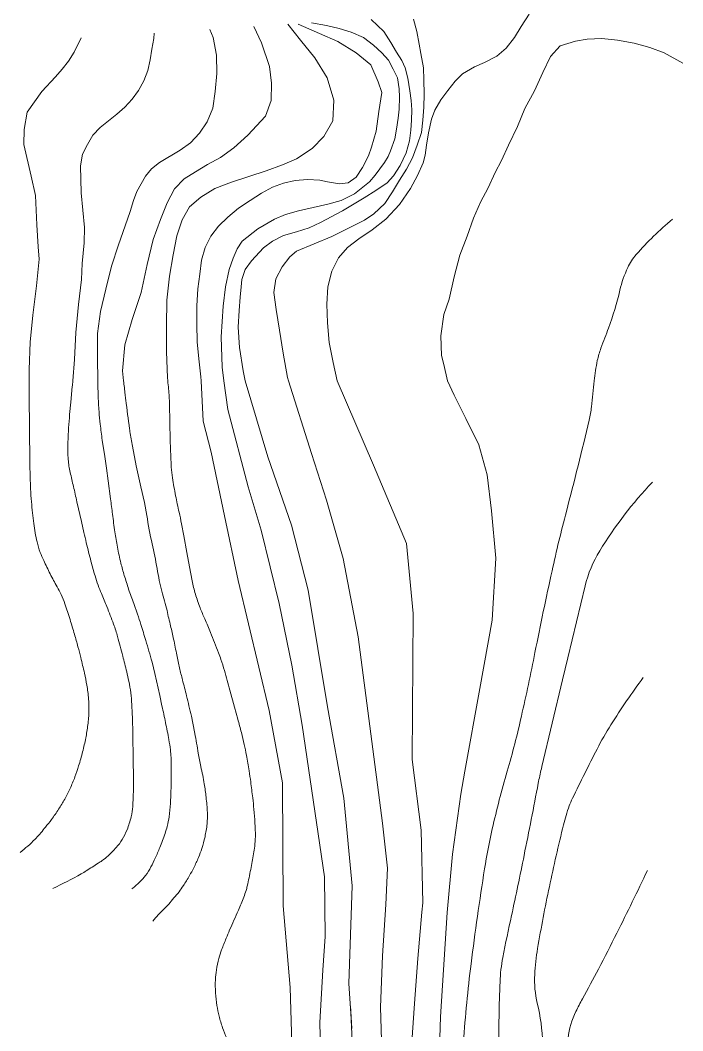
# Model space of a CAD drawing. Header units: inches. Extents: x 115425 to 116786, y 150085 to 152399.
# Drawn here: x 115744.8 to 115808.1, y 151437.8 to 151534.5 of the extents above; entities that cross this region are included whole.
import ezdxf

# ---------------------------------------------------------------- set-up
doc = ezdxf.new("R2010")
doc.units = ezdxf.units.IN
doc.header["$MEASUREMENT"] = 0
doc.layers.add('Contour', color=7, linetype='Continuous', lineweight=0, true_color=0xbed2ff)

msp = doc.modelspace()

# ---------------------------------------------------------------- linework, layer by layer
at = {"layer": 'Contour'}
for points in [[(115764.233, 151500), (115764.078, 151501.315), (115763.977, 151504.215), (115764.172, 151507.134), (115764.389, 151508.99), (115764.746, 151510.656), (115765.123, 151511.713), (115765.514, 151512.629), (115765.983, 151513.343), (115767.477, 151514.522), (115769.066, 151515.45), (115770.125, 151515.913), (115771.386, 151516.267), (115772.787, 151516.559), (115774.172, 151516.881), (115775.464, 151517.235), (115776.722, 151517.885), (115778.163, 151519.041), (115778.705, 151519.653), (115779.606, 151520.876), (115779.945, 151521.458), (115780.158, 151521.987), (115780.599, 151523.15), (115780.754, 151524.06), (115780.917, 151525.126), (115781.015, 151525.994), (115781.016, 151527.118), (115780.994, 151527.927), (115780.841, 151528.981), (115780.435, 151529.82), (115779.974, 151530.657), (115779.348, 151531.376), (115778.557, 151532.109), (115777.579, 151532.827), (115776.407, 151533.333), (115775.262, 151533.698), (115774.047, 151533.976), (115772.618, 151534.242)], [(115778.31, 151534.55), (115779.52, 151533.396), (115780.216, 151532.344), (115780.75, 151531.439), (115781.244, 151530.627), (115781.587, 151529.924), (115781.814, 151528.946), (115782.024, 151527.745), (115782.162, 151526.795), (115782.203, 151525.914), (115782.191, 151524.912), (115782.124, 151523.963), (115781.972, 151522.938), (115781.668, 151521.818), (115781.082, 151520.6), (115780.461, 151519.617), (115779.865, 151518.931), (115778.774, 151518.203), (115777.668, 151517.507), (115775.595, 151516.253), (115773.492, 151515.124), (115772.387, 151514.614), (115771.173, 151514.26), (115769.927, 151513.891), (115768.899, 151513.35), (115768.042, 151512.73), (115766.872, 151511.458), (115766.277, 151510.65), (115765.946, 151509.7), (115765.9, 151508.989), (115765.804, 151508.009), (115765.691, 151506.734), (115765.608, 151505.132), (115765.742, 151503.188), (115766.093, 151500.963), (115766.278, 151500)], [(115770.412, 151500), (115770.337, 151500.328), (115769.909, 151502.631), (115769.558, 151504.841), (115769.237, 151506.817), (115769.009, 151508.435), (115769.215, 151509.756), (115769.809, 151510.905), (115770.559, 151511.852), (115771.187, 151512.406), (115774.552, 151513.787), (115777.683, 151515.364), (115778.566, 151515.967), (115779.616, 151516.96), (115780.35, 151518.078), (115781.038, 151519.18), (115781.71, 151520.251), (115782.273, 151521.338), (115782.728, 151522.534), (115783.12, 151523.746), (115783.264, 151524.927), (115783.347, 151526.18), (115783.4, 151527.419), (115783.36, 151528.78), (115783.321, 151529.938), (115783.084, 151531.317), (115782.921, 151532.187), (115782.684, 151533.42), (115782.383, 151534.591)], [(115775.07, 151500), (115774.681, 151501.746), (115774.313, 151503.675), (115774.132, 151505.542), (115774.075, 151507.331), (115774.174, 151508.995), (115774.552, 151510.487), (115775.209, 151511.744), (115776.067, 151512.737), (115777.143, 151513.574), (115778.405, 151514.425), (115779.714, 151515.463), (115781.025, 151516.859), (115782.087, 151518.395), (115782.744, 151519.622), (115783.298, 151520.853), (115783.487, 151521.583), (115783.614, 151522.531), (115783.803, 151523.718), (115784.086, 151525.021), (115784.396, 151525.878), (115784.994, 151526.858), (115785.651, 151527.763), (115786.353, 151528.646), (115787.067, 151529.372), (115788.193, 151530.025), (115789.173, 151530.436), (115790.344, 151531.047), (115791.244, 151531.81), (115792.021, 151532.818), (115792.669, 151533.873), (115793.434, 151535.068)], [(115749.789, 151500), (115749.961, 151502.042), (115750.101, 151504.624), (115750.334, 151507.285), (115750.634, 151509.698), (115750.708, 151511.217), (115750.869, 151513.18), (115750.916, 151514.656), (115750.598, 151517.98), (115750.533, 151520.545), (115750.722, 151521.67), (115751.188, 151522.607), (115751.72, 151523.496), (115752.421, 151524.236), (115754.005, 151525.487), (115754.77, 151526.164), (115755.464, 151526.929), (115756.074, 151527.776), (115756.582, 151528.693), (115756.985, 151529.666), (115757.183, 151530.694), (115757.365, 151531.721), (115757.53, 151532.748), (115757.58, 151533.254)], [(115762.9, 151533.604), (115763.227, 151532.823), (115763.538, 151531.156), (115763.555, 151529.39), (115763.399, 151527.668), (115763.177, 151526.085), (115762.638, 151524.762), (115761.908, 151523.67), (115761.049, 151522.764), (115760.077, 151522.043), (115758.098, 151520.865), (115757.312, 151520.257), (115756.746, 151519.559), (115755.929, 151518.09), (115755.605, 151517.234), (115755.268, 151516.207), (115754.794, 151514.807), (115754.154, 151513.014), (115753.488, 151510.969), (115752.949, 151508.771), (115752.441, 151506.62), (115752.151, 151504.536), (115752.162, 151502.191), (115752.188, 151500)], [(115767.095, 151533.88), (115767.825, 151532.333), (115768.6, 151530.072), (115768.803, 151528.463), (115768.762, 151526.823), (115768.205, 151525.31), (115766.532, 151523.493), (115765.178, 151522.296), (115763.913, 151521.366), (115762.691, 151520.672), (115761.515, 151519.979), (115760.449, 151519.303), (115759.528, 151518.364), (115758.834, 151517.007), (115758.175, 151515.416), (115757.474, 151513.527), (115756.908, 151511.125), (115756.331, 151508.457), (115755.488, 151505.863), (115754.766, 151503.442), (115754.545, 151500.953), (115754.653, 151500)], [(115758.879, 151500), (115758.855, 151500.328), (115758.748, 151502.78), (115758.75, 151505.265), (115758.799, 151507.705), (115759.039, 151510.007), (115759.377, 151512.046), (115759.75, 151513.866), (115760.238, 151515.406), (115760.951, 151516.623), (115762.044, 151517.55), (115763.389, 151518.387), (115764.956, 151519.009), (115766.619, 151519.524), (115768.282, 151520.086), (115769.85, 151520.662), (115771.188, 151521.235), (115772.667, 151522.229), (115773.803, 151523.375), (115774.651, 151524.86), (115774.756, 151526.832), (115774.108, 151528.961), (115772.931, 151530.894), (115771.572, 151532.573), (115770.361, 151534.095)], [(115762.056, 151500), (115762.043, 151500.386), (115761.856, 151502.102), (115761.685, 151503.724), (115761.67, 151505.428), (115761.67, 151507.163), (115761.749, 151508.806), (115761.943, 151510.201), (115762.106, 151511.532), (115762.444, 151512.758), (115763.002, 151513.831), (115763.735, 151514.798), (115764.611, 151515.642), (115765.643, 151516.505), (115766.739, 151517.244), (115767.852, 151517.952), (115768.904, 151518.534), (115769.945, 151518.897), (115771.066, 151519.152), (115772.236, 151519.251), (115773.425, 151519.195), (115774.154, 151519.014), (115775.288, 151518.841), (115776.127, 151518.925), (115776.886, 151519.467), (115777.509, 151520.397), (115778.07, 151521.504), (115778.355, 151522.336), (115778.807, 151523.88), (115779.045, 151525.757), (115779.33, 151527.563), (115778.997, 151528.585), (115778.305, 151530.226), (115776.899, 151531.371), (115775.144, 151532.457), (115773.374, 151533.221), (115771.356, 151534.095)], [(115745.624, 151500), (115745.617, 151501.088), (115745.71, 151503.7), (115745.991, 151506.28), (115746.315, 151509.088), (115746.582, 151511.641), (115746.494, 151512.808), (115746.361, 151514.929), (115746.229, 151517.713), (115745.817, 151519.565), (115745.132, 151522.592), (115745.149, 151524.044), (115745.447, 151525.701), (115746.844, 151527.684), (115748.151, 151529.064), (115748.794, 151529.79), (115749.39, 151530.58), (115749.935, 151531.427), (115750.601, 151532.794)], [(115785.625, 151499.999), (115785.261, 151501.569), (115785.05, 151502.41), (115784.98, 151504.302), (115785.261, 151506.334), (115785.778, 151507.797), (115786.267, 151509.957), (115786.786, 151512.024), (115787.491, 151513.841), (115788.103, 151515.55), (115788.761, 151517.073), (115789.512, 151518.454), (115790.185, 151519.914), (115790.767, 151521.059), (115791.458, 151522.529), (115792.298, 151524.309), (115793.018, 151526.049), (115793.925, 151527.726), (115794.739, 151529.496), (115795.459, 151531.003), (115796.376, 151532.052), (115797.843, 151532.473), (115798.979, 151532.672), (115800.379, 151532.745), (115801.887, 151532.585), (115803.457, 151532.285), (115804.949, 151531.892), (115806.347, 151531.359), (115808.113, 151530.381)], [(115770.763, 151435.567), (115770.584, 151441.983), (115769.896, 151449.775), (115769.841, 151461.547), (115768.556, 151468.449), (115765.6, 151480.892), (115764.314, 151487.083), (115763.028, 151493.157), (115762.253, 151496.146), (115762.056, 151500)], [(115773.505, 151434.749), (115773.424, 151438.622), (115773.701, 151443.622), (115773.938, 151446.843), (115773.873, 151452.542), (115771.728, 151467.069), (115770.722, 151472.796), (115769.519, 151478.698), (115767.815, 151485.703), (115766.564, 151489.864), (115764.622, 151497.266), (115764.233, 151500)], [(115776.55, 151373.752), (115777.244, 151379.149), (115777.467, 151381.559), (115777.937, 151388.996), (115778.1, 151391.182), (115778.397, 151394.161), (115779.114, 151401.058), (115780.106, 151411.933), (115780.137, 151413.564), (115779.84, 151415.656), (115778.616, 151421.541), (115777, 151431.5), (115776.589, 151434.836), (115776.332, 151440.205), (115776.488, 151438.045), (115776.184, 151442.339), (115776.496, 151451.684), (115775.716, 151460.094), (115774.157, 151468.815), (115772.288, 151479.974), (115770.691, 151486.197), (115768.455, 151492.739), (115766.278, 151500)], [(115779.72, 151375.313), (115780.665, 151384.657), (115781.137, 151390.472), (115781.591, 151397.147), (115781.771, 151399.715), (115782.426, 151405.159), (115782.912, 151409.591), (115782.854, 151412.336), (115782.151, 151417.695), (115781.194, 151421.897), (115780.25, 151426.052), (115779.452, 151432.71), (115779.23, 151440.084), (115779.397, 151445.002), (115779.732, 151449.919), (115779.883, 151453.4), (115779.418, 151457.695), (115777.08, 151475.506), (115775.642, 151483.006), (115774.045, 151488.59), (115772.608, 151493.058), (115770.412, 151500)], [(115782.028, 151433.97), (115782.459, 151440.444), (115782.789, 151444.732), (115783.174, 151449.182), (115783.253, 151450.06), (115783.094, 151457.008), (115782.246, 151463.787), (115782.35, 151477.74), (115781.711, 151484.442), (115778.54, 151491.921), (115775.07, 151500)], [(115784.632, 151429.035), (115784.95, 151439.156), (115785.582, 151449.144), (115786.091, 151454.73), (115786.884, 151460.47), (115787.265, 151462.648), (115788.708, 151470.573), (115789.9, 151477.089), (115790.251, 151483.044), (115789.821, 151487.556), (115789.4, 151490.989), (115788.629, 151493.862), (115787.367, 151496.384), (115786.245, 151498.626), (115785.625, 151499.999)]]:
    msp.add_lwpolyline(points, dxfattribs=at)
for points in [[(115807.124, 151515.446, 0.03917), (115803.665, 151512.076, 0.070318), (115802.854, 151510.836, 0.052989), (115802.1, 151508.66, -0.032132), (115801.01, 151505.029, -0.003038), (115800.665, 151504.117, 0.00278), (115800.287, 151503.121, 0.038021), (115799.944, 151501.933, 0.020648), (115799.64, 151499.999)], [(115744.771, 151454.894, 0.024052), (115746.194, 151456.147, 0.020383), (115746.293, 151456.251, 0.008361), (115747.183, 151457.301, 0.012239), (115747.761, 151458.044, 0.01542), (115748.442, 151459.026, 0.016376), (115749.023, 151459.989, 0.01985), (115749.537, 151461.001, 0.018622), (115750.001, 151462.117, 0.014598), (115750.356, 151463.166, 0.011469), (115750.738, 151464.522, 0.014931), (115751.035, 151465.837, 0.015778), (115751.239, 151467.095, 0.025795), (115751.342, 151468.43, 0.029991), (115751.303, 151469.582, 0.015606), (115751.138, 151470.895, 0.017637), (115750.914, 151472.045, 0.003913), (115750.561, 151473.522, 0.00551), (115750.29, 151474.566, 0.004156), (115749.958, 151475.75, 0.003472), (115749.54, 151477.163, 0.012137), (115749.041, 151478.668, 0.020144), (115748.683, 151479.554, 0.025394), (115748.3, 151480.299, -0.015106), (115747.631, 151481.536, -0.008336), (115747.019, 151482.807, -0.013957), (115746.687, 151483.582, -0.039401), (115746.381, 151484.582, -0.023088), (115746.075, 151486.338, -0.008335), (115745.845, 151488.42, -0.014031), (115745.764, 151489.662, -0.002163), (115745.693, 151491.829, -0.005236), (115745.677, 151492.724), (115745.661, 151494.926), (115745.656, 151495.6), (115745.637, 151498.367), (115745.634, 151498.809), (115745.624, 151500)], [(115747.891, 151451.452, 0.020281), (115750.597, 151452.841, 0.012063), (115751.086, 151453.133, 0.00232), (115752.218, 151453.854, 0.007069), (115752.585, 151454.098, 0.035945), (115753.174, 151454.567, 0.024381), (115753.953, 151455.358, 0.046389), (115754.516, 151456.12, 0.041616), (115754.985, 151457.065, 0.035179), (115755.375, 151458.293, 0.044774), (115755.523, 151459.295, 0.007013), (115755.591, 151460.839, 0.010157), (115755.601, 151461.906), (115755.578, 151463.908), (115755.569, 151464.485), (115755.552, 151465.514), (115755.526, 151466.876, 0.005025), (115755.498, 151467.814, 0.003816), (115755.44, 151469.047, 0.018842), (115755.338, 151470.146, 0.01838), (115755.149, 151471.262, 0.007555), (115754.95, 151472.157, 0.004432), (115754.574, 151473.674, 0.003951), (115754.081, 151475.531, 0.012414), (115753.904, 151476.116, 0.010221), (115753.692, 151476.721, 0.003643), (115753.05, 151478.399, 0.008984), (115752.539, 151479.64, -0.013877), (115752.216, 151480.447, -0.015753), (115751.921, 151481.332, -0.010103), (115751.533, 151482.733, -0.002334), (115751.088, 151484.512, -0.004274), (115750.858, 151485.487), (115750.616, 151486.556), (115750.195, 151488.43, 0.002096), (115749.859, 151489.888, -0.002277), (115749.55, 151491.232, -0.035326), (115749.362, 151492.469, -0.028952), (115749.328, 151493.994, -0.006306), (115749.4, 151495.499, -0.007487), (115749.496, 151496.764), (115749.606, 151497.955), (115749.744, 151499.442), (115749.753, 151499.534), (115749.789, 151500)], [(115755.426, 151451.414), (115755.526, 151451.481, 0.030617), (115756.186, 151452.038, 0.032684), (115756.76, 151452.692, 0.042742), (115757.27, 151453.511, 0.038528), (115757.681, 151454.353, 0.012901), (115758.111, 151455.355, 0.011084), (115758.617, 151456.694, 0.011464), (115758.825, 151457.385, 0.02275), (115759.001, 151458.291, 0.027349), (115759.129, 151459.579, 0.01951), (115759.183, 151460.756, 0.006812), (115759.209, 151462.05, 0.006202), (115759.187, 151463.984, 0.009387), (115759.13, 151464.706, 0.025083), (115758.979, 151465.675, 0.012055), (115758.66, 151467.308, 0.007096), (115758.325, 151468.901), (115758.113, 151469.893), (115757.654, 151471.998), (115757.379, 151473.101, 0.005665), (115756.767, 151475.168, 0.010612), (115756.304, 151476.681, 0.002623), (115755.986, 151477.686), (115755.63, 151478.69, 0.002684), (115755.13, 151480.062, 0.014926), (115754.715, 151481.371, -0.010889), (115754.397, 151482.55, -0.010221), (115754.06, 151484.096, -0.011482), (115753.827, 151485.541, -0.013058), (115753.602, 151487.24, -0.014111), (115753.41, 151488.707), (115753.186, 151490.425), (115753.028, 151491.639), (115752.856, 151492.76), (115752.604, 151494.335, 0.010976), (115752.412, 151495.846, -0.007806), (115752.305, 151497.05, -0.008294), (115752.262, 151497.829, -0.010453), (115752.194, 151499.69, -0.00991), (115752.188, 151500)], [(115757.452, 151448.326, -0.007254), (115757.963, 151448.912, -0.013167), (115758.976, 151449.947, -0.009907), (115759.955, 151451.121, 0.012669), (115760.37, 151451.713, 0.012885), (115760.958, 151452.672, 0.011023), (115761.364, 151453.428, 0.019071), (115761.818, 151454.407, 0.012248), (115762.141, 151455.273, 0.016406), (115762.439, 151456.372, 0.013057), (115762.64, 151457.626, 0.025434), (115762.662, 151458.705, 0.02063), (115762.537, 151460.168, 0.03202), (115762.347, 151461.435, 0.037703), (115762.032, 151463.105, 0.014926), (115761.793, 151464.379, 0.017102), (115761.452, 151466.277), (115761.272, 151467.262), (115761.131, 151467.93, -0.001971), (115760.677, 151469.862, 0.003795), (115760.279, 151471.391, 0.008959), (115759.988, 151472.538, 0.003081), (115759.737, 151473.774, 0.008814), (115759.438, 151475.279, -0.011779), (115759.152, 151476.55, -0.012392), (115758.809, 151478.019, 0.010186), (115758.32, 151479.867, 0.002244), (115758.069, 151480.897, 0.001939), (115757.848, 151482.048, 0.012995), (115757.396, 151484.402, -0.023445), (115756.872, 151487.125), (115756.637, 151488.343), (115756.303, 151489.868), (115755.854, 151491.862), (115755.493, 151493.733, 0.012422), (115755.262, 151495.15, -0.009484), (115755.225, 151495.417, -0.006152), (115754.864, 151498.159, -0.008164), (115754.799, 151498.691, -0.001838), (115754.653, 151500)], [(115764.508, 151437.135, -0.021072), (115764.117, 151438.128, -0.019467), (115763.782, 151439.232, -0.026285), (115763.574, 151440.243, -0.022117), (115763.444, 151441.462, -0.025186), (115763.43, 151442.713, -0.033401), (115763.53, 151443.652, -0.020292), (115763.768, 151444.755, -0.026861), (115764.026, 151445.568, -0.004921), (115764.461, 151446.685, -0.006906), (115764.789, 151447.473, -0.004946), (115765.2, 151448.398, 0.004733), (115765.63, 151449.364, 0.009191), (115766.146, 151450.616, 0.018924), (115766.362, 151451.238, 0.019773), (115766.476, 151451.673, 0.005482), (115766.81, 151453.262, 0.006178), (115767.086, 151454.753, 0.012873), (115767.191, 151455.474, 0.027444), (115767.252, 151456.402, 0.019529), (115767.213, 151457.709, 0.005408), (115767.109, 151459.02, 0.006562), (115766.998, 151460.097, 0.003816), (115766.807, 151461.632, 0.005465), (115766.654, 151462.701, 0.007753), (115766.403, 151464.173, 0.010937), (115766.186, 151465.21, 0.004224), (115765.911, 151466.351, 0.003732), (115765.579, 151467.637), (115765.271, 151468.784), (115764.825, 151470.406, 0.004177), (115764.287, 151472.289, 0.007399), (115763.959, 151473.345, 0.012188), (115763.734, 151473.981, 0.00395), (115762.974, 151475.922, 0.012368), (115762.417, 151477.22, -0.014982), (115761.962, 151478.295, -0.021485), (115761.519, 151479.6, -0.02283), (115761.212, 151480.861), (115760.952, 151482.211), (115760.694, 151483.587), (115760.403, 151485.173), (115760.19, 151486.329, 0.010014), (115759.963, 151487.428, -0.006956), (115759.626, 151489.007, -0.012052), (115759.33, 151490.71, -0.019896), (115759.216, 151491.751, -0.007518), (115759.165, 151492.713, -0.003422), (115759.098, 151494.829, -0.002427), (115759.079, 151495.77, 0.001136), (115759.044, 151497.782, 0.013428), (115759.013, 151498.462, 0.005921), (115758.879, 151500)], [(115787.157, 151436.75, -0.015676), (115787.871, 151444.234, -0.00731), (115789.161, 151453.31, -0.017141), (115789.899, 151457.149, -0.014939), (115791.329, 151462.651, 0.015631), (115792.687, 151467.912, 0.006265), (115793.982, 151474.015, -0.004905), (115795.614, 151481.814, -0.010279), (115796.982, 151487.486, 0.006642), (115799.163, 151496.249, 0.029354), (115799.383, 151497.518, 0.005046), (115799.64, 151499.999)], [(115790.534, 151435.856, -0.013111), (115790.641, 151442.503, -0.037006), (115790.914, 151444.846, -0.006309), (115791.741, 151448.864, 0.00442), (115792.942, 151454.595, 0.002176), (115794.296, 151461.507, -0.010759), (115794.594, 151462.9), (115794.642, 151463.104), (115796.622, 151471.383), (115797.129, 151473.501), (115798.776, 151480.373, -0.079137), (115800.17, 151483.731, -0.050805), (115805.204, 151490.315)], [(115794.719, 151436.62, 0.052193), (115794.204, 151440.468, -0.073998), (115793.959, 151443.204, -0.026664), (115794.238, 151445.703, -0.011151), (115795.356, 151451.608, -0.007981), (115796.713, 151457.524, -0.025684), (115797.257, 151459.331, -0.027663), (115797.571, 151460.075, -0.004245), (115799.919, 151464.776, -0.022821), (115801.238, 151467.093, -0.018708), (115804.339, 151471.623)], [(115800.261, 151385.433, -0.045628), (115799.318, 151392.233, -0.062506), (115799.668, 151396.696, -0.007343), (115800.519, 151400.54, 0.019246), (115800.809, 151402.014, 0.002533), (115801.123, 151404.084, 0.001681), (115801.57, 151407.206, 0.010345), (115802.109, 151411.757, 0.074412), (115802.076, 151412.397, 0.03058), (115801.93, 151412.944, 0.005696), (115800.936, 151415.816, 0.003552), (115799.864, 151418.735, -0.004567), (115799.035, 151421.007, -0.015553), (115798.287, 151423.344, -0.012391), (115797.514, 151426.325, -0.031682), (115797.301, 151427.599, -0.011129), (115797.007, 151431.263, -0.040715), (115797.145, 151437.131, -0.090441), (115797.894, 151439.683, -0.00815), (115798.523, 151440.885, 0.00342), (115800.049, 151443.734, 0.005164), (115801.812, 151447.17, 0.005507), (115804.735, 151453.174)]]:
    msp.add_lwpolyline(points, format="xyb", dxfattribs=at)

doc.saveas('drawing.dxf')
